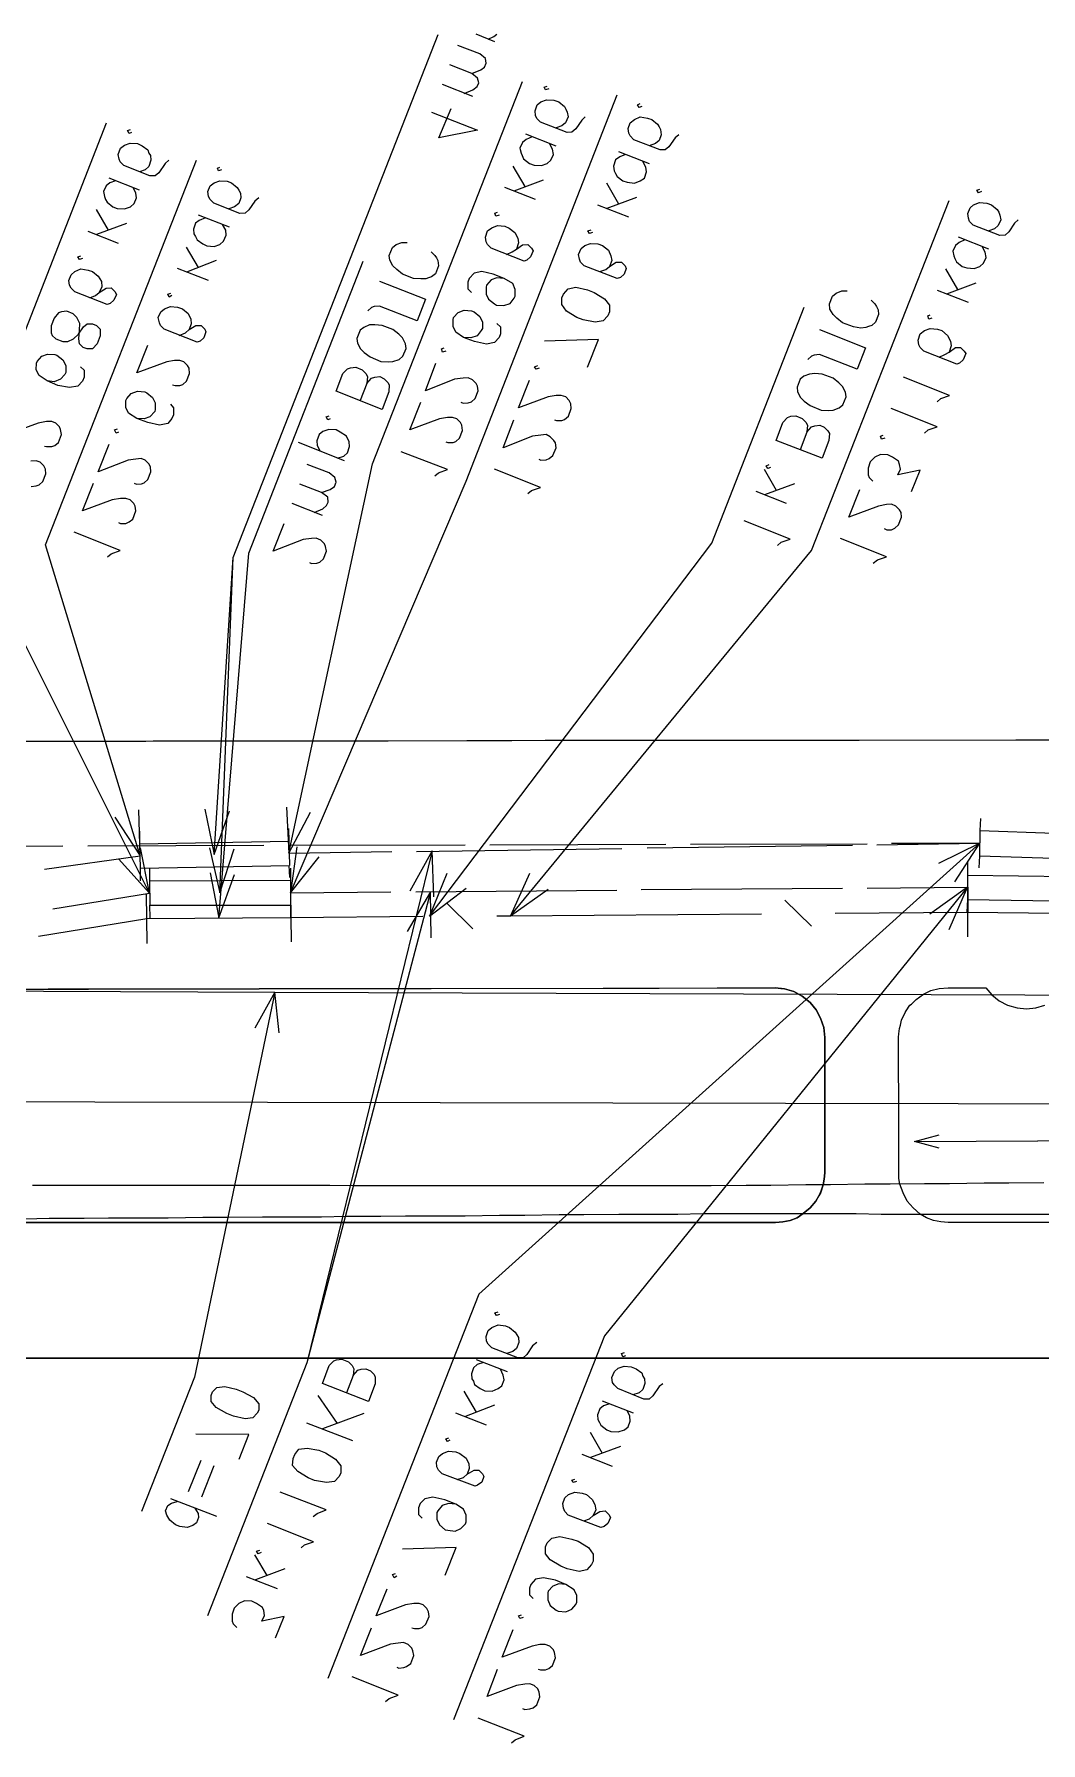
# Model space of a CAD drawing. Header units: metres. Extents: x 131 to 658, y 22 to 173.
# Drawn here: x 258.3 to 279.68, y 115.05 to 151.34 of the extents above; entities that cross this region are included whole.
import ezdxf

# ---------------------------------------------------------------- set-up
doc = ezdxf.new("R2010")
doc.units = ezdxf.units.M
for name, color, linetype in [('BOUNDARY', 7, 'Continuous'), ('CURB', 7, 'Continuous'), ('ELECTR_CABLE', 7, 'Continuous'), ('ELECTR_CABLE_COMM', 7, 'Continuous'), ('GRASS', 7, 'Continuous'), ('OVERHEAD_POWER_LINE', 7, 'Continuous'), ('ROAD', 7, 'Continuous'), ('SIDEWALK_PATH', 7, 'Continuous'), ('WATER_PIPELINE', 7, 'Continuous')]:
    doc.layers.add(name, color=color, linetype=linetype)

msp = doc.modelspace()

# ---------------------------------------------------------------- linework, layer by layer
at = {"layer": 'BOUNDARY'}
msp.add_lwpolyline([(255.825, 136.32), (259.165, 136.32), (260.829, 136.331), (264.158, 136.331), (265.823, 136.331), (269.152, 136.342), (270.816, 136.342), (271.738, 136.342), (271.738, 136.342), (274.157, 136.342), (275.821, 136.342), (279.15, 136.353), (280.815, 136.353), (284.144, 136.353), (285.808, 136.353), (289.148, 136.364), (290.813, 136.364), (294.142, 136.364), (295.806, 136.364), (299.135, 136.364), (300.8, 136.364), (304.14, 136.376)], dxfattribs=at)
at = {"layer": 'CURB'}
for points in [[(279.738, 126.943), (278.995, 126.932), (278.473, 126.932), (277.741, 126.921), (277.208, 126.921), (276.476, 126.91), (275.943, 126.91), (275.211, 126.899), (274.689, 126.899), (273.946, 126.888), (273.424, 126.888), (272.681, 126.877), (272.159, 126.877), (271.416, 126.877), (270.894, 126.877), (270.162, 126.877), (269.629, 126.877), (268.897, 126.877), (268.364, 126.877), (267.632, 126.877), (267.11, 126.877), (266.367, 126.877), (265.845, 126.877), (265.102, 126.877), (264.58, 126.888), (263.837, 126.888), (263.315, 126.888), (262.572, 126.888), (262.05, 126.888), (261.318, 126.888), (260.785, 126.888), (260.053, 126.888), (259.531, 126.888), (258.788, 126.888), (258.266, 126.888)], [(258.1, 126.178), (258.621, 126.189), (259.365, 126.189), (259.886, 126.2), (260.619, 126.2), (261.151, 126.2), (261.884, 126.211), (262.405, 126.211), (263.149, 126.222), (263.67, 126.222), (264.403, 126.222), (264.935, 126.233), (265.668, 126.233), (266.189, 126.244), (266.933, 126.244), (267.454, 126.244), (268.187, 126.255), (268.719, 126.255), (269.452, 126.266), (269.973, 126.266), (270.717, 126.277), (271.238, 126.277), (271.971, 126.277), (272.503, 126.289), (273.236, 126.289), (273.757, 126.289), (274.501, 126.289), (275.022, 126.289), (275.755, 126.289), (276.287, 126.277), (277.02, 126.277), (277.541, 126.277), (278.285, 126.277), (278.806, 126.277), (279.539, 126.277), (280.071, 126.277)]]:
    msp.add_lwpolyline(points, dxfattribs=at)
at = {"layer": 'ELECTR_CABLE'}
for points in [[(268.087, 151.179), (267.687, 151.337)], [(267.942, 151.234), (268.064, 151.29), (268.13, 151.339)], [(261.928, 134.877), (262.128, 133.912), (262.527, 140.226), (266.884, 151.335)], [(262.028, 134.056), (262.25, 133.102), (262.527, 140.226), (266.884, 151.335)], [(267.598, 150.502), (267.787, 150.579), (267.787, 150.579), (267.865, 150.635), (267.865, 150.635), (267.898, 150.724), (267.898, 150.724), (267.887, 150.824), (267.887, 150.824), (267.765, 150.923), (267.765, 150.923), (267.299, 151.101)], [(267.432, 150.08), (267.621, 150.158), (267.621, 150.158), (267.709, 150.224), (267.709, 150.224), (267.743, 150.302), (267.743, 150.302), (267.72, 150.402), (267.72, 150.402), (267.598, 150.502), (267.598, 150.502), (267.132, 150.69)], [(263.659, 134.922), (263.715, 133.945), (263.715, 133.945), (265.49, 142.212), (265.49, 142.212), (268.675, 150.335)], [(267.621, 150.013), (266.977, 150.269)], [(263.881, 134.078), (263.748, 133.102), (263.748, 133.102), (267.476, 141.846), (267.476, 141.846), (270.683, 150.047)], [(270.006, 149.581), (269.929, 149.514), (269.929, 149.514), (269.807, 149.325), (269.807, 149.325), (269.718, 149.259), (269.718, 149.259), (269.618, 149.248), (269.618, 149.248), (269.052, 149.47), (269.052, 149.47), (268.974, 149.547), (268.974, 149.547), (268.952, 149.614), (268.952, 149.614), (268.941, 149.714), (268.941, 149.714), (268.986, 149.836), (268.986, 149.836), (269.063, 149.902), (269.063, 149.902), (269.185, 149.947), (269.185, 149.947), (269.341, 149.936), (269.341, 149.936), (269.441, 149.902), (269.441, 149.902), (269.563, 149.803), (269.563, 149.803), (269.596, 149.747), (269.596, 149.747), (269.618, 149.681), (269.618, 149.681), (269.64, 149.581), (269.64, 149.581), (269.585, 149.459), (269.585, 149.459), (269.507, 149.392), (269.507, 149.392), (269.385, 149.348)], [(269.23, 150.18), (269.163, 150.158), (269.163, 150.158), (269.13, 150.213), (269.13, 150.213), (269.196, 150.235)], [(266.744, 149.681), (267.72, 149.303), (267.72, 149.303), (266.899, 149.137), (266.899, 149.137), (267.155, 149.758)], [(271.993, 149.203), (271.915, 149.137), (271.915, 149.137), (271.782, 148.948), (271.782, 148.948), (271.704, 148.882), (271.704, 148.882), (271.593, 148.882), (271.593, 148.882), (271.038, 149.092), (271.038, 149.092), (270.961, 149.181), (270.961, 149.181), (270.927, 149.237), (270.927, 149.237), (270.916, 149.337), (270.916, 149.337), (270.961, 149.459), (270.961, 149.459), (271.05, 149.525), (271.05, 149.525), (271.172, 149.581), (271.172, 149.581), (271.327, 149.558), (271.327, 149.558), (271.416, 149.525), (271.416, 149.525), (271.538, 149.425), (271.538, 149.425), (271.571, 149.37), (271.571, 149.37), (271.604, 149.314), (271.604, 149.314), (271.615, 149.203), (271.615, 149.203), (271.571, 149.081), (271.571, 149.081), (271.493, 149.015), (271.493, 149.015), (271.36, 148.97)], [(271.205, 149.803), (271.149, 149.78), (271.149, 149.78), (271.116, 149.836), (271.116, 149.836), (271.172, 149.869)], [(260.097, 133.823), (260.752, 133.091), (260.752, 133.091), (256.646, 141.291), (256.646, 141.291), (259.842, 149.459)], [(260.374, 149.248), (260.319, 149.226), (260.319, 149.226), (260.286, 149.292), (260.286, 149.292), (260.352, 149.314)], [(268.875, 149.159), (268.753, 149.104), (268.753, 149.104), (268.675, 149.037), (268.675, 149.037), (268.619, 148.915), (268.619, 148.915), (268.642, 148.815), (268.642, 148.815), (268.664, 148.76), (268.664, 148.76), (268.697, 148.693), (268.697, 148.693), (268.819, 148.593), (268.819, 148.593), (268.919, 148.56), (268.919, 148.56), (269.074, 148.549), (269.074, 148.549), (269.196, 148.593), (269.196, 148.593), (269.274, 148.66), (269.274, 148.66), (269.33, 148.782), (269.33, 148.782), (269.307, 148.893), (269.307, 148.893), (269.252, 149.004)], [(269.385, 148.959), (268.741, 149.214)], [(261.162, 148.66), (261.085, 148.593), (261.085, 148.593), (260.951, 148.393), (260.951, 148.393), (260.874, 148.327), (260.874, 148.327), (260.763, 148.327), (260.763, 148.327), (260.208, 148.549), (260.208, 148.549), (260.13, 148.626), (260.13, 148.626), (260.108, 148.682), (260.108, 148.682), (260.086, 148.782), (260.086, 148.782), (260.141, 148.915), (260.141, 148.915), (260.219, 148.981), (260.219, 148.981), (260.341, 149.026), (260.341, 149.026), (260.497, 149.015), (260.497, 149.015), (260.596, 148.97), (260.596, 148.97), (260.718, 148.882), (260.718, 148.882), (260.741, 148.815), (260.741, 148.815), (260.774, 148.76), (260.774, 148.76), (260.785, 148.66), (260.785, 148.66), (260.741, 148.526), (260.741, 148.526), (260.663, 148.46), (260.663, 148.46), (260.541, 148.416)], [(271.371, 148.582), (270.717, 148.837)], [(260.019, 134.711), (260.552, 133.89), (260.552, 133.89), (258.543, 140.492), (258.543, 140.492), (261.75, 148.66)], [(262.283, 148.46), (262.217, 148.438), (262.217, 148.438), (262.194, 148.493), (262.194, 148.493), (262.25, 148.515)], [(268.73, 148.105), (268.475, 148.538)], [(270.861, 148.782), (270.739, 148.737), (270.739, 148.737), (270.65, 148.671), (270.65, 148.671), (270.606, 148.538), (270.606, 148.538), (270.617, 148.438), (270.617, 148.438), (270.65, 148.382), (270.65, 148.382), (270.683, 148.316), (270.683, 148.316), (270.805, 148.227), (270.805, 148.227), (270.894, 148.194), (270.894, 148.194), (271.05, 148.171), (271.05, 148.171), (271.172, 148.227), (271.172, 148.227), (271.26, 148.282), (271.26, 148.282), (271.305, 148.416), (271.305, 148.416), (271.294, 148.515), (271.294, 148.515), (271.227, 148.637)], [(260.03, 148.227), (259.908, 148.182), (259.908, 148.182), (259.831, 148.116), (259.831, 148.116), (259.775, 147.994), (259.775, 147.994), (259.797, 147.894), (259.797, 147.894), (259.82, 147.827), (259.82, 147.827), (259.853, 147.772), (259.853, 147.772), (259.975, 147.672), (259.975, 147.672), (260.064, 147.639), (260.064, 147.639), (260.219, 147.628), (260.219, 147.628), (260.352, 147.672), (260.352, 147.672), (260.43, 147.739), (260.43, 147.739), (260.474, 147.861), (260.474, 147.861), (260.463, 147.961), (260.463, 147.961), (260.408, 148.083)], [(260.541, 148.027), (259.897, 148.282)], [(263.071, 147.861), (262.993, 147.794), (262.993, 147.794), (262.86, 147.605), (262.86, 147.605), (262.782, 147.539), (262.782, 147.539), (262.671, 147.528), (262.671, 147.528), (262.117, 147.75), (262.117, 147.75), (262.039, 147.827), (262.039, 147.827), (262.006, 147.894), (262.006, 147.894), (261.995, 147.994), (261.995, 147.994), (262.039, 148.116), (262.039, 148.116), (262.128, 148.182), (262.128, 148.182), (262.25, 148.227), (262.25, 148.227), (262.405, 148.216), (262.405, 148.216), (262.494, 148.182), (262.494, 148.182), (262.616, 148.083), (262.616, 148.083), (262.649, 148.027), (262.649, 148.027), (262.683, 147.961), (262.683, 147.961), (262.694, 147.861), (262.694, 147.861), (262.649, 147.739), (262.649, 147.739), (262.56, 147.672), (262.56, 147.672), (262.438, 147.628)], [(268.952, 147.827), (268.298, 148.083)], [(269.108, 148.238), (268.486, 148.005)], [(270.717, 147.728), (270.461, 148.171)], [(271.094, 147.872), (270.461, 147.639)], [(259.886, 147.173), (259.631, 147.617)], [(261.939, 147.439), (261.806, 147.384), (261.806, 147.384), (261.728, 147.328), (261.728, 147.328), (261.684, 147.195), (261.684, 147.195), (261.695, 147.095), (261.695, 147.095), (261.728, 147.04), (261.728, 147.04), (261.762, 146.973), (261.762, 146.973), (261.884, 146.884), (261.884, 146.884), (261.972, 146.84), (261.972, 146.84), (262.128, 146.829), (262.128, 146.829), (262.25, 146.873), (262.25, 146.873), (262.327, 146.94), (262.327, 146.94), (262.383, 147.073), (262.383, 147.073), (262.372, 147.173), (262.372, 147.173), (262.305, 147.295)], [(262.45, 147.239), (261.795, 147.494)], [(268.175, 147.494), (268.109, 147.472), (268.109, 147.472), (268.087, 147.539), (268.087, 147.539), (268.142, 147.561)], [(270.927, 147.45), (270.273, 147.705)], [(260.097, 146.895), (259.453, 147.15)], [(260.263, 147.317), (259.631, 147.084)], [(268.331, 146.662), (268.453, 146.718), (268.453, 146.718), (268.542, 146.773), (268.542, 146.773), (268.675, 146.862), (268.675, 146.862), (268.786, 146.873), (268.786, 146.873), (268.863, 146.795), (268.863, 146.795), (268.897, 146.74), (268.897, 146.74), (268.841, 146.607), (268.841, 146.607), (268.764, 146.54), (268.764, 146.54), (268.708, 146.518), (268.708, 146.518), (268.009, 146.795), (268.009, 146.795), (267.931, 146.873), (267.931, 146.873), (267.898, 146.929), (267.898, 146.929), (267.887, 147.028), (267.887, 147.028), (267.931, 147.162), (267.931, 147.162), (268.02, 147.228), (268.02, 147.228), (268.142, 147.273), (268.142, 147.273), (268.298, 147.261), (268.298, 147.261), (268.386, 147.217), (268.386, 147.217), (268.508, 147.128), (268.508, 147.128), (268.575, 147.006), (268.575, 147.006), (268.586, 146.906), (268.586, 146.906), (268.542, 146.773)], [(270.162, 147.128), (270.095, 147.106), (270.095, 147.106), (270.062, 147.162), (270.062, 147.162), (270.128, 147.184)], [(259.331, 146.573), (259.265, 146.551), (259.265, 146.551), (259.231, 146.607), (259.231, 146.607), (259.298, 146.629)], [(261.795, 146.385), (261.54, 146.818)], [(270.317, 146.296), (270.439, 146.34), (270.439, 146.34), (270.517, 146.407), (270.517, 146.407), (270.661, 146.496), (270.661, 146.496), (270.772, 146.496), (270.772, 146.496), (270.85, 146.418), (270.85, 146.418), (270.872, 146.363), (270.872, 146.363), (270.828, 146.241), (270.828, 146.241), (270.75, 146.174), (270.75, 146.174), (270.683, 146.152), (270.683, 146.152), (269.984, 146.418), (269.984, 146.418), (269.907, 146.496), (269.907, 146.496), (269.884, 146.562), (269.884, 146.562), (269.862, 146.662), (269.862, 146.662), (269.918, 146.784), (269.918, 146.784), (269.995, 146.851), (269.995, 146.851), (270.117, 146.895), (270.117, 146.895), (270.273, 146.884), (270.273, 146.884), (270.373, 146.851), (270.373, 146.851), (270.495, 146.751), (270.495, 146.751), (270.55, 146.629), (270.55, 146.629), (270.572, 146.529), (270.572, 146.529), (270.517, 146.407)], [(259.487, 145.741), (259.609, 145.786), (259.609, 145.786), (259.686, 145.852), (259.686, 145.852), (259.831, 145.941), (259.831, 145.941), (259.942, 145.952), (259.942, 145.952), (260.019, 145.874), (260.019, 145.874), (260.053, 145.808), (260.053, 145.808), (259.997, 145.686), (259.997, 145.686), (259.919, 145.619), (259.919, 145.619), (259.853, 145.597), (259.853, 145.597), (259.165, 145.863), (259.165, 145.863), (259.087, 145.941), (259.087, 145.941), (259.054, 146.008), (259.054, 146.008), (259.043, 146.107), (259.043, 146.107), (259.087, 146.229), (259.087, 146.229), (259.165, 146.296), (259.165, 146.296), (259.298, 146.352), (259.298, 146.352), (259.453, 146.329), (259.453, 146.329), (259.542, 146.296), (259.542, 146.296), (259.664, 146.196), (259.664, 146.196), (259.731, 146.085), (259.731, 146.085), (259.742, 145.974), (259.742, 145.974), (259.686, 145.852)], [(262.006, 146.107), (261.351, 146.363)], [(262.172, 146.529), (261.54, 146.285)], [(268.286, 146.152), (268.131, 146.163), (268.131, 146.163), (268.009, 146.118), (268.009, 146.118), (267.909, 146.008), (267.909, 146.008), (267.898, 145.963), (267.898, 145.963), (267.898, 145.819), (267.898, 145.819), (267.954, 145.708), (267.954, 145.708), (268.076, 145.608), (268.076, 145.608), (268.12, 145.586), (268.12, 145.586), (268.275, 145.575), (268.275, 145.575), (268.408, 145.619), (268.408, 145.619), (268.497, 145.73), (268.497, 145.73), (268.519, 145.774), (268.519, 145.774), (268.519, 145.919), (268.519, 145.919), (268.464, 146.041), (268.464, 146.041), (268.286, 146.152), (268.286, 146.152), (268.053, 146.241), (268.053, 146.241), (267.809, 146.296), (267.809, 146.296), (267.643, 146.263), (267.643, 146.263), (267.543, 146.152), (267.543, 146.152), (267.51, 146.074), (267.51, 146.074), (267.51, 145.93), (267.51, 145.93), (267.587, 145.852)], [(270.484, 145.353), (270.384, 145.253), (270.384, 145.253), (270.217, 145.22), (270.217, 145.22), (269.962, 145.275), (269.962, 145.275), (269.829, 145.32), (269.829, 145.32), (269.607, 145.453), (269.607, 145.453), (269.507, 145.597), (269.507, 145.597), (269.507, 145.741), (269.507, 145.741), (269.54, 145.819), (269.54, 145.819), (269.64, 145.93), (269.64, 145.93), (269.807, 145.963), (269.807, 145.963), (270.051, 145.908), (270.051, 145.908), (270.195, 145.852), (270.195, 145.852), (270.417, 145.719), (270.417, 145.719), (270.517, 145.586), (270.517, 145.586), (270.517, 145.442), (270.517, 145.442), (270.484, 145.353)], [(261.384, 144.942), (261.517, 144.998), (261.517, 144.998), (261.595, 145.064), (261.595, 145.064), (261.739, 145.153), (261.739, 145.153), (261.85, 145.153), (261.85, 145.153), (261.928, 145.075), (261.928, 145.075), (261.95, 145.02), (261.95, 145.02), (261.906, 144.887), (261.906, 144.887), (261.828, 144.82), (261.828, 144.82), (261.762, 144.798), (261.762, 144.798), (261.062, 145.075), (261.062, 145.075), (260.985, 145.153), (260.985, 145.153), (260.963, 145.209), (260.963, 145.209), (260.94, 145.32), (260.94, 145.32), (260.996, 145.442), (260.996, 145.442), (261.074, 145.508), (261.074, 145.508), (261.196, 145.553), (261.196, 145.553), (261.351, 145.541), (261.351, 145.541), (261.451, 145.508), (261.451, 145.508), (261.573, 145.408), (261.573, 145.408), (261.628, 145.286), (261.628, 145.286), (261.639, 145.186), (261.639, 145.186), (261.595, 145.064)], [(261.229, 145.786), (261.173, 145.752), (261.173, 145.752), (261.14, 145.819), (261.14, 145.819), (261.207, 145.841)], [(259.642, 144.765), (259.542, 144.654), (259.542, 144.654), (259.431, 144.654), (259.431, 144.654), (259.342, 144.687), (259.342, 144.687), (259.265, 144.765), (259.265, 144.765), (259.254, 144.865), (259.254, 144.865), (259.265, 145.053), (259.265, 145.053), (259.276, 145.197), (259.276, 145.197), (259.209, 145.32), (259.209, 145.32), (259.132, 145.397), (259.132, 145.397), (258.998, 145.453), (258.998, 145.453), (258.887, 145.442), (258.887, 145.442), (258.821, 145.419), (258.821, 145.419), (258.732, 145.308), (258.732, 145.308), (258.666, 145.142), (258.666, 145.142), (258.666, 144.998), (258.666, 144.998), (258.688, 144.942), (258.688, 144.942), (258.765, 144.865), (258.765, 144.865), (258.91, 144.809), (258.91, 144.809), (259.021, 144.809), (259.021, 144.809), (259.143, 144.865), (259.143, 144.865), (259.243, 144.964), (259.243, 144.964), (259.354, 145.12), (259.354, 145.12), (259.431, 145.186), (259.431, 145.186), (259.542, 145.186), (259.542, 145.186), (259.631, 145.153), (259.631, 145.153), (259.709, 145.075), (259.709, 145.075), (259.709, 144.931), (259.709, 144.931), (259.642, 144.765)], [(268.131, 145.197), (268.209, 145.12), (268.209, 145.12), (268.209, 144.976), (268.209, 144.976), (268.175, 144.898), (268.175, 144.898), (268.076, 144.787), (268.076, 144.787), (267.909, 144.754), (267.909, 144.754), (267.654, 144.809), (267.654, 144.809), (267.421, 144.898), (267.421, 144.898), (267.254, 145.009), (267.254, 145.009), (267.199, 145.131), (267.199, 145.131), (267.199, 145.275), (267.199, 145.275), (267.21, 145.32), (267.21, 145.32), (267.31, 145.43), (267.31, 145.43), (267.432, 145.475), (267.432, 145.475), (267.587, 145.464), (267.587, 145.464), (267.643, 145.442), (267.643, 145.442), (267.765, 145.342), (267.765, 145.342), (267.82, 145.22), (267.82, 145.22), (267.82, 145.086), (267.82, 145.086), (267.798, 145.042), (267.798, 145.042), (267.709, 144.931), (267.709, 144.931), (267.576, 144.887), (267.576, 144.887), (267.421, 144.898)], [(270.051, 144.265), (270.284, 144.853), (270.284, 144.853), (269.141, 144.82)], [(259.287, 144.276), (259.365, 144.199), (259.365, 144.199), (259.365, 144.054), (259.365, 144.054), (259.331, 143.966), (259.331, 143.966), (259.231, 143.866), (259.231, 143.866), (259.054, 143.833), (259.054, 143.833), (258.81, 143.877), (258.81, 143.877), (258.577, 143.977), (258.577, 143.977), (258.41, 144.088), (258.41, 144.088), (258.344, 144.21), (258.344, 144.21), (258.355, 144.354), (258.355, 144.354), (258.366, 144.387), (258.366, 144.387), (258.466, 144.498), (258.466, 144.498), (258.588, 144.543), (258.588, 144.543), (258.743, 144.532), (258.743, 144.532), (258.788, 144.521), (258.788, 144.521), (258.91, 144.421), (258.91, 144.421), (258.976, 144.299), (258.976, 144.299), (258.976, 144.154), (258.976, 144.154), (258.954, 144.11), (258.954, 144.11), (258.865, 144.01), (258.865, 144.01), (258.732, 143.955), (258.732, 143.955), (258.577, 143.977)], [(261.24, 143.888), (261.295, 143.877), (261.295, 143.877), (261.395, 143.877), (261.395, 143.877), (261.462, 143.899), (261.462, 143.899), (261.54, 143.966), (261.54, 143.966), (261.606, 144.132), (261.606, 144.132), (261.595, 144.243), (261.595, 144.243), (261.562, 144.299), (261.562, 144.299), (261.484, 144.376), (261.484, 144.376), (261.395, 144.41), (261.395, 144.41), (261.284, 144.41), (261.284, 144.41), (261.118, 144.376), (261.118, 144.376), (260.485, 144.143), (260.485, 144.143), (260.718, 144.731)], [(267.044, 144.609), (266.977, 144.587), (266.977, 144.587), (266.955, 144.654), (266.955, 144.654), (267.01, 144.676)], [(267.365, 143.522), (267.41, 143.5), (267.41, 143.5), (267.521, 143.511), (267.521, 143.511), (267.587, 143.533), (267.587, 143.533), (267.665, 143.6), (267.665, 143.6), (267.732, 143.766), (267.732, 143.766), (267.72, 143.866), (267.72, 143.866), (267.687, 143.921), (267.687, 143.921), (267.61, 143.999), (267.61, 143.999), (267.521, 144.043), (267.521, 144.043), (267.41, 144.032), (267.41, 144.032), (267.232, 144.01), (267.232, 144.01), (266.611, 143.766), (266.611, 143.766), (266.833, 144.354)], [(269.03, 144.243), (268.963, 144.221), (268.963, 144.221), (268.93, 144.276), (268.93, 144.276), (268.997, 144.299)], [(261.196, 143.477), (261.262, 143.4), (261.262, 143.4), (261.262, 143.256), (261.262, 143.256), (261.229, 143.178), (261.229, 143.178), (261.14, 143.067), (261.14, 143.067), (260.963, 143.034), (260.963, 143.034), (260.718, 143.089), (260.718, 143.089), (260.485, 143.178), (260.485, 143.178), (260.308, 143.289), (260.308, 143.289), (260.252, 143.411), (260.252, 143.411), (260.252, 143.555), (260.252, 143.555), (260.275, 143.6), (260.275, 143.6), (260.363, 143.71), (260.363, 143.71), (260.497, 143.755), (260.497, 143.755), (260.652, 143.744), (260.652, 143.744), (260.696, 143.722), (260.696, 143.722), (260.818, 143.622), (260.818, 143.622), (260.874, 143.511), (260.874, 143.511), (260.874, 143.366), (260.874, 143.366), (260.863, 143.322), (260.863, 143.322), (260.763, 143.211), (260.763, 143.211), (260.641, 143.167), (260.641, 143.167), (260.485, 143.178)], [(269.352, 143.145), (269.396, 143.133), (269.396, 143.133), (269.507, 143.133), (269.507, 143.133), (269.563, 143.156), (269.563, 143.156), (269.651, 143.222), (269.651, 143.222), (269.707, 143.389), (269.707, 143.389), (269.696, 143.489), (269.696, 143.489), (269.662, 143.555), (269.662, 143.555), (269.596, 143.633), (269.596, 143.633), (269.496, 143.666), (269.496, 143.666), (269.385, 143.666), (269.385, 143.666), (269.219, 143.633), (269.219, 143.633), (268.586, 143.4), (268.586, 143.4), (268.819, 143.988)], [(267.044, 142.678), (267.088, 142.667), (267.088, 142.667), (267.199, 142.667), (267.199, 142.667), (267.254, 142.69), (267.254, 142.69), (267.332, 142.756), (267.332, 142.756), (267.399, 142.923), (267.399, 142.923), (267.388, 143.034), (267.388, 143.034), (267.354, 143.089), (267.354, 143.089), (267.277, 143.167), (267.277, 143.167), (267.188, 143.2), (267.188, 143.2), (267.077, 143.2), (267.077, 143.2), (266.91, 143.167), (266.91, 143.167), (266.278, 142.934), (266.278, 142.934), (266.511, 143.522)], [(258.521, 142.59), (258.566, 142.579), (258.566, 142.579), (258.677, 142.579), (258.677, 142.579), (258.743, 142.601), (258.743, 142.601), (258.821, 142.667), (258.821, 142.667), (258.887, 142.834), (258.887, 142.834), (258.865, 142.945), (258.865, 142.945), (258.843, 143), (258.843, 143), (258.765, 143.078), (258.765, 143.078), (258.677, 143.111), (258.677, 143.111), (258.566, 143.111), (258.566, 143.111), (258.388, 143.078), (258.388, 143.078), (257.756, 142.845)], [(269.019, 142.312), (269.063, 142.29), (269.063, 142.29), (269.174, 142.301), (269.174, 142.301), (269.241, 142.323), (269.241, 142.323), (269.318, 142.39), (269.318, 142.39), (269.385, 142.556), (269.385, 142.556), (269.374, 142.656), (269.374, 142.656), (269.341, 142.712), (269.341, 142.712), (269.263, 142.789), (269.263, 142.789), (269.174, 142.834), (269.174, 142.834), (269.063, 142.823), (269.063, 142.823), (268.886, 142.801), (268.886, 142.801), (268.264, 142.556), (268.264, 142.556), (268.486, 143.145)], [(260.43, 141.802), (260.474, 141.78), (260.474, 141.78), (260.585, 141.791), (260.585, 141.791), (260.641, 141.813), (260.641, 141.813), (260.718, 141.88), (260.718, 141.88), (260.785, 142.046), (260.785, 142.046), (260.774, 142.146), (260.774, 142.146), (260.741, 142.212), (260.741, 142.212), (260.663, 142.29), (260.663, 142.29), (260.574, 142.323), (260.574, 142.323), (260.463, 142.312), (260.463, 142.312), (260.297, 142.29), (260.297, 142.29), (259.664, 142.046), (259.664, 142.046), (259.897, 142.634)], [(260.097, 142.889), (260.042, 142.867), (260.042, 142.867), (260.008, 142.934), (260.008, 142.934), (260.075, 142.956)], [(258.244, 141.735), (258.344, 141.746), (258.344, 141.746), (258.41, 141.769), (258.41, 141.769), (258.488, 141.835), (258.488, 141.835), (258.555, 142.002), (258.555, 142.002), (258.543, 142.101), (258.543, 142.101), (258.51, 142.168), (258.51, 142.168), (258.433, 142.246), (258.433, 142.246), (258.344, 142.279), (258.344, 142.279), (258.233, 142.268)], [(266.811, 141.957), (266.888, 142.024), (266.888, 142.024), (267.077, 142.09), (267.077, 142.09), (266.1, 142.468)], [(268.786, 141.58), (268.863, 141.646), (268.863, 141.646), (269.052, 141.713), (269.052, 141.713), (268.076, 142.101)], [(260.097, 140.97), (260.141, 140.947), (260.141, 140.947), (260.252, 140.947), (260.252, 140.947), (260.319, 140.981), (260.319, 140.981), (260.397, 141.036), (260.397, 141.036), (260.463, 141.214), (260.463, 141.214), (260.452, 141.314), (260.452, 141.314), (260.419, 141.369), (260.419, 141.369), (260.341, 141.447), (260.341, 141.447), (260.252, 141.48), (260.252, 141.48), (260.141, 141.48), (260.141, 141.48), (259.964, 141.447), (259.964, 141.447), (259.331, 141.214), (259.331, 141.214), (259.564, 141.802)], [(259.864, 140.237), (259.942, 140.304), (259.942, 140.304), (260.13, 140.37), (260.13, 140.37), (259.154, 140.759)], [(260.552, 133.89), (260.53, 134.866)], [(262.128, 133.912), (262.45, 134.844)], [(263.715, 133.945), (264.17, 134.811)], [(278.396, 134.678), (278.384, 134.422), (278.384, 134.422), (278.373, 133.89), (278.373, 133.89), (278.362, 133.635)], [(260.541, 134.411), (260.541, 134.145), (260.541, 134.145), (260.552, 133.624), (260.552, 133.624), (260.552, 133.357)], [(263.703, 134.467), (263.715, 134.201), (263.715, 134.201), (263.726, 133.679)], [(278.384, 134.422), (281.536, 134.312)], [(255.17, 134.09), (258.91, 134.101)], [(259.442, 134.101), (263.182, 134.112)], [(260.541, 134.145), (263.715, 134.201)], [(260.752, 133.091), (260.563, 134.056)], [(266.788, 133.013), (266.755, 133.99), (266.755, 133.99), (264.092, 123.115), (264.092, 123.115), (261.983, 117.744)], [(262.25, 133.102), (262.549, 134.034)], [(263.703, 134.112), (267.454, 134.123)], [(263.715, 133.945), (265.901, 133.979)], [(277.852, 133.335), (278.384, 134.156), (278.384, 134.156), (267.743, 124.58), (267.743, 124.58), (264.536, 116.412)], [(266.755, 133.99), (266.278, 133.135)], [(266.422, 133.979), (270.783, 134.045)], [(267.976, 134.123), (271.715, 134.134)], [(271.316, 134.056), (275.677, 134.112)], [(272.237, 134.134), (275.988, 134.145)], [(276.198, 134.123), (278.384, 134.156)], [(276.509, 134.156), (278.384, 134.156)], [(278.384, 134.156), (277.508, 133.723)], [(258.521, 133.601), (260.552, 133.89)], [(260.552, 133.624), (263.726, 133.679)], [(260.752, 133.624), (260.752, 133.357), (260.752, 133.357), (260.763, 132.836)], [(263.715, 133.679), (263.726, 133.424)], [(263.748, 133.102), (264.358, 133.868)], [(263.748, 133.624), (263.748, 133.368), (263.748, 133.368), (263.748, 132.836), (263.748, 132.836), (263.748, 132.58)], [(278.118, 133.746), (278.118, 133.479), (278.118, 133.479), (278.118, 132.958), (278.118, 132.958), (278.107, 132.691)], [(278.373, 133.89), (281.514, 133.79)], [(260.752, 133.357), (263.748, 133.368)], [(277.73, 132.325), (278.118, 133.224), (278.118, 133.224), (270.417, 123.692), (270.417, 123.692), (267.21, 115.536)], [(271.194, 133.169), (275.466, 133.202)], [(275.988, 133.202), (278.118, 133.224)], [(278.118, 133.224), (277.319, 132.647)], [(278.118, 133.479), (281.37, 133.435)], [(258.699, 132.758), (260.752, 133.091)], [(260.752, 132.836), (260.763, 132.569)], [(260.763, 132.836), (263.748, 132.836)], [(266.733, 132.148), (266.722, 133.124), (266.722, 133.124), (264.092, 123.115), (264.092, 123.115), (261.983, 117.744)], [(263.748, 133.102), (265.878, 133.124)], [(266.722, 133.124), (266.222, 132.281)], [(266.411, 133.124), (270.672, 133.157)], [(278.118, 132.958), (281.358, 132.913)], [(299.923, 128.574), (244.917, 128.685)], [(268.187, 124.147), (268.12, 124.125), (268.12, 124.125), (268.087, 124.18), (268.087, 124.18), (268.153, 124.202)], [(268.974, 123.548), (268.886, 123.481), (268.886, 123.481), (268.764, 123.292), (268.764, 123.292), (268.686, 123.226), (268.686, 123.226), (268.575, 123.226), (268.575, 123.226), (268.02, 123.437), (268.02, 123.437), (267.942, 123.514), (267.942, 123.514), (267.909, 123.581), (267.909, 123.581), (267.898, 123.681), (267.898, 123.681), (267.942, 123.803), (267.942, 123.803), (268.02, 123.869), (268.02, 123.869), (268.153, 123.925), (268.153, 123.925), (268.309, 123.903), (268.309, 123.903), (268.397, 123.869), (268.397, 123.869), (268.519, 123.77), (268.519, 123.77), (268.553, 123.714), (268.553, 123.714), (268.586, 123.659), (268.586, 123.659), (268.597, 123.548), (268.597, 123.548), (268.542, 123.426), (268.542, 123.426), (268.464, 123.359), (268.464, 123.359), (268.342, 123.315)], [(265.079, 122.849), (265.179, 122.96), (265.179, 122.96), (265.246, 122.982), (265.246, 122.982), (265.346, 122.993), (265.346, 122.993), (265.446, 122.948), (265.446, 122.948), (265.523, 122.871), (265.523, 122.871), (265.546, 122.815), (265.546, 122.815), (265.546, 122.671), (265.546, 122.671), (265.401, 122.294), (265.401, 122.294), (264.425, 122.682), (264.425, 122.682), (264.569, 123.059), (264.569, 123.059), (264.669, 123.159), (264.669, 123.159), (264.724, 123.181), (264.724, 123.181), (264.835, 123.193), (264.835, 123.193), (264.98, 123.137), (264.98, 123.137), (265.057, 123.059), (265.057, 123.059), (265.091, 122.993), (265.091, 122.993), (265.079, 122.849), (265.079, 122.849), (264.935, 122.482)], [(267.843, 123.126), (267.709, 123.082), (267.709, 123.082), (267.632, 123.015), (267.632, 123.015), (267.587, 122.882), (267.587, 122.882), (267.598, 122.782), (267.598, 122.782), (267.632, 122.727), (267.632, 122.727), (267.654, 122.66), (267.654, 122.66), (267.776, 122.571), (267.776, 122.571), (267.876, 122.527), (267.876, 122.527), (268.031, 122.516), (268.031, 122.516), (268.153, 122.571), (268.153, 122.571), (268.231, 122.627), (268.231, 122.627), (268.286, 122.76), (268.286, 122.76), (268.264, 122.86), (268.264, 122.86), (268.209, 122.982)], [(268.353, 122.926), (267.698, 123.181)], [(271.649, 122.671), (271.571, 122.616), (271.571, 122.616), (271.438, 122.416), (271.438, 122.416), (271.36, 122.349), (271.36, 122.349), (271.249, 122.349), (271.249, 122.349), (270.694, 122.571), (270.694, 122.571), (270.617, 122.649), (270.617, 122.649), (270.583, 122.704), (270.583, 122.704), (270.572, 122.804), (270.572, 122.804), (270.628, 122.937), (270.628, 122.937), (270.706, 123.004), (270.706, 123.004), (270.828, 123.048), (270.828, 123.048), (270.983, 123.037), (270.983, 123.037), (271.083, 122.993), (271.083, 122.993), (271.205, 122.904), (271.205, 122.904), (271.227, 122.837), (271.227, 122.837), (271.26, 122.782), (271.26, 122.782), (271.271, 122.682), (271.271, 122.682), (271.227, 122.549), (271.227, 122.549), (271.149, 122.482), (271.149, 122.482), (271.016, 122.438)], [(270.861, 123.27), (270.805, 123.248), (270.805, 123.248), (270.772, 123.315), (270.772, 123.315), (270.839, 123.337)], [(264.325, 122.427), (264.735, 121.828)], [(267.698, 122.072), (267.432, 122.516)], [(271.027, 122.05), (270.373, 122.305)], [(265.301, 122.039), (264.425, 121.717)], [(267.909, 121.794), (267.254, 122.05)], [(268.076, 122.216), (267.443, 121.972)], [(270.517, 122.249), (270.395, 122.205), (270.395, 122.205), (270.317, 122.138), (270.317, 122.138), (270.262, 122.016), (270.262, 122.016), (270.273, 121.916), (270.273, 121.916), (270.306, 121.85), (270.306, 121.85), (270.339, 121.794), (270.339, 121.794), (270.461, 121.695), (270.461, 121.695), (270.55, 121.661), (270.55, 121.661), (270.706, 121.65), (270.706, 121.65), (270.839, 121.695), (270.839, 121.695), (270.916, 121.761), (270.916, 121.761), (270.961, 121.883), (270.961, 121.883), (270.95, 121.983), (270.95, 121.983), (270.894, 122.105)], [(265.068, 121.461), (264.092, 121.839)], [(270.373, 121.195), (270.117, 121.639)], [(264.78, 120.707), (264.68, 120.596), (264.68, 120.596), (264.514, 120.574), (264.514, 120.574), (264.258, 120.618), (264.258, 120.618), (264.125, 120.674), (264.125, 120.674), (263.903, 120.807), (263.903, 120.807), (263.792, 120.94), (263.792, 120.94), (263.803, 121.084), (263.803, 121.084), (263.837, 121.173), (263.837, 121.173), (263.925, 121.284), (263.925, 121.284), (264.103, 121.306), (264.103, 121.306), (264.347, 121.262), (264.347, 121.262), (264.491, 121.206), (264.491, 121.206), (264.702, 121.073), (264.702, 121.073), (264.813, 120.929), (264.813, 120.929), (264.813, 120.785), (264.813, 120.785), (264.78, 120.707)], [(267.288, 120.64), (267.421, 120.685), (267.421, 120.685), (267.499, 120.751), (267.499, 120.751), (267.643, 120.84), (267.643, 120.84), (267.743, 120.84), (267.743, 120.84), (267.82, 120.762), (267.82, 120.762), (267.854, 120.707), (267.854, 120.707), (267.809, 120.585), (267.809, 120.585), (267.72, 120.518), (267.72, 120.518), (267.665, 120.496), (267.665, 120.496), (266.966, 120.762), (266.966, 120.762), (266.888, 120.84), (266.888, 120.84), (266.855, 120.907), (266.855, 120.907), (266.844, 121.007), (266.844, 121.007), (266.899, 121.129), (266.899, 121.129), (266.977, 121.195), (266.977, 121.195), (267.099, 121.24), (267.099, 121.24), (267.254, 121.228), (267.254, 121.228), (267.343, 121.195), (267.343, 121.195), (267.476, 121.095), (267.476, 121.095), (267.532, 120.973), (267.532, 120.973), (267.543, 120.873), (267.543, 120.873), (267.499, 120.751)], [(267.132, 121.473), (267.077, 121.45), (267.077, 121.45), (267.044, 121.506), (267.044, 121.506), (267.11, 121.528)], [(270.75, 121.339), (270.117, 121.106)], [(270.583, 120.918), (269.94, 121.173)], [(269.818, 120.596), (269.751, 120.574), (269.751, 120.574), (269.718, 120.629), (269.718, 120.629), (269.785, 120.651)], [(264.225, 119.852), (264.314, 119.919), (264.314, 119.919), (264.502, 119.997), (264.502, 119.997), (263.526, 120.374)], [(267.254, 120.119), (267.099, 120.13), (267.099, 120.13), (266.966, 120.085), (266.966, 120.085), (266.877, 119.975), (266.877, 119.975), (266.855, 119.941), (266.855, 119.941), (266.855, 119.797), (266.855, 119.797), (266.91, 119.675), (266.91, 119.675), (267.033, 119.575), (267.033, 119.575), (267.088, 119.564), (267.088, 119.564), (267.243, 119.542), (267.243, 119.542), (267.365, 119.597), (267.365, 119.597), (267.465, 119.697), (267.465, 119.697), (267.476, 119.741), (267.476, 119.741), (267.476, 119.886), (267.476, 119.886), (267.421, 120.008), (267.421, 120.008), (267.254, 120.119), (267.254, 120.119), (267.021, 120.208), (267.021, 120.208), (266.766, 120.263), (266.766, 120.263), (266.6, 120.23), (266.6, 120.23), (266.5, 120.13), (266.5, 120.13), (266.467, 120.041), (266.467, 120.041), (266.467, 119.897), (266.467, 119.897), (266.544, 119.819)], [(269.973, 119.764), (270.095, 119.808), (270.095, 119.808), (270.173, 119.875), (270.173, 119.875), (270.317, 119.963), (270.317, 119.963), (270.428, 119.975), (270.428, 119.975), (270.506, 119.897), (270.506, 119.897), (270.539, 119.83), (270.539, 119.83), (270.484, 119.708), (270.484, 119.708), (270.406, 119.642), (270.406, 119.642), (270.339, 119.619), (270.339, 119.619), (269.64, 119.886), (269.64, 119.886), (269.574, 119.963), (269.574, 119.963), (269.54, 120.03), (269.54, 120.03), (269.529, 120.13), (269.529, 120.13), (269.574, 120.252), (269.574, 120.252), (269.651, 120.319), (269.651, 120.319), (269.785, 120.374), (269.785, 120.374), (269.94, 120.352), (269.94, 120.352), (270.029, 120.319), (270.029, 120.319), (270.151, 120.219), (270.151, 120.219), (270.206, 120.108), (270.206, 120.108), (270.228, 119.997), (270.228, 119.997), (270.173, 119.875)], [(263.97, 119.187), (264.047, 119.253), (264.047, 119.253), (264.236, 119.32), (264.236, 119.32), (263.26, 119.708)], [(270.14, 118.832), (270.04, 118.721), (270.04, 118.721), (269.873, 118.687), (269.873, 118.687), (269.618, 118.743), (269.618, 118.743), (269.485, 118.798), (269.485, 118.798), (269.263, 118.931), (269.263, 118.931), (269.163, 119.065), (269.163, 119.065), (269.163, 119.209), (269.163, 119.209), (269.196, 119.298), (269.196, 119.298), (269.296, 119.397), (269.296, 119.397), (269.463, 119.431), (269.463, 119.431), (269.718, 119.375), (269.718, 119.375), (269.851, 119.331), (269.851, 119.331), (270.073, 119.198), (270.073, 119.198), (270.173, 119.053), (270.173, 119.053), (270.173, 118.909), (270.173, 118.909), (270.14, 118.832)], [(263.249, 118.599), (262.993, 119.042)], [(263.126, 119.087), (263.06, 119.065), (263.06, 119.065), (263.027, 119.12), (263.027, 119.12), (263.093, 119.142)], [(267.033, 118.61), (267.266, 119.198), (267.266, 119.198), (266.123, 119.164)], [(263.626, 118.743), (263.004, 118.51)], [(263.47, 118.321), (262.816, 118.576)], [(266.322, 117.489), (266.378, 117.478), (266.378, 117.478), (266.478, 117.478), (266.478, 117.478), (266.544, 117.5), (266.544, 117.5), (266.622, 117.567), (266.622, 117.567), (266.689, 117.733), (266.689, 117.733), (266.677, 117.833), (266.677, 117.833), (266.644, 117.899), (266.644, 117.899), (266.566, 117.977), (266.566, 117.977), (266.478, 118.01), (266.478, 118.01), (266.367, 118.01), (266.367, 118.01), (266.189, 117.977), (266.189, 117.977), (265.568, 117.744), (265.568, 117.744), (265.801, 118.321)], [(266.001, 118.587), (265.945, 118.554), (265.945, 118.554), (265.912, 118.621), (265.912, 118.621), (265.978, 118.643)], [(269.596, 118.41), (269.441, 118.421), (269.441, 118.421), (269.318, 118.377), (269.318, 118.377), (269.219, 118.266), (269.219, 118.266), (269.207, 118.232), (269.207, 118.232), (269.207, 118.088), (269.207, 118.088), (269.263, 117.966), (269.263, 117.966), (269.385, 117.866), (269.385, 117.866), (269.429, 117.844), (269.429, 117.844), (269.596, 117.833), (269.596, 117.833), (269.718, 117.888), (269.718, 117.888), (269.807, 117.988), (269.807, 117.988), (269.829, 118.033), (269.829, 118.033), (269.829, 118.177), (269.829, 118.177), (269.773, 118.299), (269.773, 118.299), (269.596, 118.41), (269.596, 118.41), (269.374, 118.499), (269.374, 118.499), (269.119, 118.554), (269.119, 118.554), (268.952, 118.521), (268.952, 118.521), (268.852, 118.41), (268.852, 118.41), (268.819, 118.332), (268.819, 118.332), (268.819, 118.188), (268.819, 118.188), (268.897, 118.11)], [(263.426, 117.278), (263.615, 117.733), (263.615, 117.733), (263.138, 117.633), (263.138, 117.633), (263.193, 117.755), (263.193, 117.755), (263.182, 117.855), (263.182, 117.855), (263.149, 117.922), (263.149, 117.922), (263.027, 118.01), (263.027, 118.01), (262.927, 118.055), (262.927, 118.055), (262.771, 118.066), (262.771, 118.066), (262.649, 118.01), (262.649, 118.01), (262.549, 117.911), (262.549, 117.911), (262.505, 117.777), (262.505, 117.777), (262.505, 117.633), (262.505, 117.633), (262.527, 117.578), (262.527, 117.578), (262.605, 117.5)], [(268.686, 117.711), (268.619, 117.689), (268.619, 117.689), (268.586, 117.744), (268.586, 117.744), (268.653, 117.766)], [(266.001, 116.657), (266.045, 116.634), (266.045, 116.634), (266.156, 116.645), (266.156, 116.645), (266.211, 116.668), (266.211, 116.668), (266.3, 116.734), (266.3, 116.734), (266.367, 116.901), (266.367, 116.901), (266.345, 117.001), (266.345, 117.001), (266.322, 117.056), (266.322, 117.056), (266.245, 117.134), (266.245, 117.134), (266.145, 117.178), (266.145, 117.178), (266.034, 117.167), (266.034, 117.167), (265.867, 117.145), (265.867, 117.145), (265.235, 116.901), (265.235, 116.901), (265.468, 117.489)], [(269.008, 116.612), (269.052, 116.601), (269.052, 116.601), (269.163, 116.601), (269.163, 116.601), (269.23, 116.623), (269.23, 116.623), (269.307, 116.69), (269.307, 116.69), (269.374, 116.856), (269.374, 116.856), (269.352, 116.967), (269.352, 116.967), (269.33, 117.023), (269.33, 117.023), (269.252, 117.1), (269.252, 117.1), (269.152, 117.134), (269.152, 117.134), (269.041, 117.134), (269.041, 117.134), (268.875, 117.1), (268.875, 117.1), (268.242, 116.867), (268.242, 116.867), (268.475, 117.456)], [(268.675, 115.78), (268.719, 115.758), (268.719, 115.758), (268.83, 115.769), (268.83, 115.769), (268.897, 115.791), (268.897, 115.791), (268.974, 115.858), (268.974, 115.858), (269.041, 116.024), (269.041, 116.024), (269.03, 116.124), (269.03, 116.124), (268.997, 116.191), (268.997, 116.191), (268.919, 116.268), (268.919, 116.268), (268.83, 116.301), (268.83, 116.301), (268.719, 116.29), (268.719, 116.29), (268.542, 116.268), (268.542, 116.268), (267.92, 116.035), (267.92, 116.035), (268.142, 116.612)], [(265.767, 115.924), (265.845, 115.991), (265.845, 115.991), (266.034, 116.057), (266.034, 116.057), (265.057, 116.446)], [(268.442, 115.048), (268.519, 115.114), (268.519, 115.114), (268.708, 115.192), (268.708, 115.192), (267.732, 115.569)]]:
    msp.add_lwpolyline(points, dxfattribs=at)
at = {"layer": 'ELECTR_CABLE_COMM'}
for points in [[(268.819, 133.513), (268.42, 132.614), (268.42, 132.614), (274.811, 140.37), (274.811, 140.37), (277.73, 147.805)], [(279.195, 147.395), (279.117, 147.328), (279.117, 147.328), (278.995, 147.139), (278.995, 147.139), (278.917, 147.073), (278.917, 147.073), (278.806, 147.062), (278.806, 147.062), (278.24, 147.284), (278.24, 147.284), (278.163, 147.361), (278.163, 147.361), (278.14, 147.428), (278.14, 147.428), (278.129, 147.528), (278.129, 147.528), (278.174, 147.65), (278.174, 147.65), (278.251, 147.716), (278.251, 147.716), (278.373, 147.761), (278.373, 147.761), (278.529, 147.75), (278.529, 147.75), (278.629, 147.716), (278.629, 147.716), (278.751, 147.617), (278.751, 147.617), (278.784, 147.561), (278.784, 147.561), (278.806, 147.494), (278.806, 147.494), (278.828, 147.395), (278.828, 147.395), (278.773, 147.273), (278.773, 147.273), (278.695, 147.206), (278.695, 147.206), (278.573, 147.162)], [(278.418, 147.994), (278.351, 147.972), (278.351, 147.972), (278.318, 148.027), (278.318, 148.027), (278.384, 148.049)], [(278.573, 146.773), (277.93, 147.028)], [(266.733, 146.718), (266.811, 146.64), (266.811, 146.64), (266.844, 146.585), (266.844, 146.585), (266.877, 146.529), (266.877, 146.529), (266.888, 146.418), (266.888, 146.418), (266.822, 146.252), (266.822, 146.252), (266.744, 146.185), (266.744, 146.185), (266.677, 146.163), (266.677, 146.163), (266.622, 146.141), (266.622, 146.141), (266.511, 146.141), (266.511, 146.141), (266.356, 146.152), (266.356, 146.152), (266.123, 146.241), (266.123, 146.241), (266.001, 146.34), (266.001, 146.34), (265.923, 146.418), (265.923, 146.418), (265.856, 146.54), (265.856, 146.54), (265.845, 146.64), (265.845, 146.64), (265.912, 146.806), (265.912, 146.806), (265.989, 146.873), (265.989, 146.873), (266.111, 146.917), (266.111, 146.917), (266.222, 146.917)], [(278.063, 146.973), (277.941, 146.917), (277.941, 146.917), (277.863, 146.851), (277.863, 146.851), (277.807, 146.729), (277.807, 146.729), (277.83, 146.629), (277.83, 146.629), (277.852, 146.573), (277.852, 146.573), (277.885, 146.507), (277.885, 146.507), (278.007, 146.407), (278.007, 146.407), (278.107, 146.374), (278.107, 146.374), (278.262, 146.363), (278.262, 146.363), (278.384, 146.407), (278.384, 146.407), (278.462, 146.474), (278.462, 146.474), (278.518, 146.596), (278.518, 146.596), (278.495, 146.707), (278.495, 146.707), (278.44, 146.818)], [(262.039, 133.524), (262.228, 132.569), (262.228, 132.569), (262.86, 140.315), (262.86, 140.315), (265.29, 146.518)], [(277.918, 145.919), (277.663, 146.352)], [(265.634, 146.096), (266.611, 145.708), (266.611, 145.708), (266.433, 145.253), (266.433, 145.253), (265.634, 145.564), (265.634, 145.564), (265.523, 145.553), (265.523, 145.553), (265.468, 145.53), (265.468, 145.53), (265.39, 145.464)], [(278.14, 145.641), (277.486, 145.897)], [(278.296, 146.052), (277.674, 145.819)], [(267.066, 133.513), (266.7, 132.603), (266.7, 132.603), (272.692, 140.526), (272.692, 140.526), (274.656, 145.541)], [(276.076, 145.686), (276.154, 145.608), (276.154, 145.608), (276.187, 145.553), (276.187, 145.553), (276.221, 145.486), (276.221, 145.486), (276.232, 145.386), (276.232, 145.386), (276.165, 145.22), (276.165, 145.22), (276.087, 145.153), (276.087, 145.153), (276.021, 145.131), (276.021, 145.131), (275.965, 145.109), (275.965, 145.109), (275.854, 145.098), (275.854, 145.098), (275.699, 145.12), (275.699, 145.12), (275.466, 145.209), (275.466, 145.209), (275.344, 145.308), (275.344, 145.308), (275.266, 145.386), (275.266, 145.386), (275.2, 145.497), (275.2, 145.497), (275.189, 145.608), (275.189, 145.608), (275.255, 145.774), (275.255, 145.774), (275.333, 145.841), (275.333, 145.841), (275.455, 145.885), (275.455, 145.885), (275.566, 145.885)], [(277.364, 145.308), (277.297, 145.286), (277.297, 145.286), (277.275, 145.353), (277.275, 145.353), (277.33, 145.375)], [(266.134, 144.498), (266.2, 144.665), (266.2, 144.665), (266.189, 144.765), (266.189, 144.765), (266.123, 144.887), (266.123, 144.887), (266.045, 144.964), (266.045, 144.964), (265.923, 145.064), (265.923, 145.064), (265.69, 145.153), (265.69, 145.153), (265.534, 145.164), (265.534, 145.164), (265.423, 145.164), (265.423, 145.164), (265.301, 145.109), (265.301, 145.109), (265.224, 145.053), (265.224, 145.053), (265.157, 144.876), (265.157, 144.876), (265.168, 144.776), (265.168, 144.776), (265.235, 144.654), (265.235, 144.654), (265.312, 144.576), (265.312, 144.576), (265.435, 144.487), (265.435, 144.487), (265.668, 144.387), (265.668, 144.387), (265.823, 144.376), (265.823, 144.376), (265.923, 144.387), (265.923, 144.387), (266.056, 144.432), (266.056, 144.432), (266.134, 144.498)], [(274.978, 145.064), (275.954, 144.676), (275.954, 144.676), (275.777, 144.221), (275.777, 144.221), (274.978, 144.532), (274.978, 144.532), (274.867, 144.521), (274.867, 144.521), (274.811, 144.498), (274.811, 144.498), (274.734, 144.432)], [(277.519, 144.476), (277.641, 144.532), (277.641, 144.532), (277.73, 144.587), (277.73, 144.587), (277.863, 144.687), (277.863, 144.687), (277.974, 144.687), (277.974, 144.687), (278.052, 144.609), (278.052, 144.609), (278.085, 144.554), (278.085, 144.554), (278.029, 144.421), (278.029, 144.421), (277.952, 144.354), (277.952, 144.354), (277.896, 144.332), (277.896, 144.332), (277.197, 144.609), (277.197, 144.609), (277.119, 144.687), (277.119, 144.687), (277.086, 144.742), (277.086, 144.742), (277.075, 144.842), (277.075, 144.842), (277.119, 144.976), (277.119, 144.976), (277.208, 145.042), (277.208, 145.042), (277.33, 145.086), (277.33, 145.086), (277.486, 145.075), (277.486, 145.075), (277.574, 145.042), (277.574, 145.042), (277.696, 144.942), (277.696, 144.942), (277.763, 144.82), (277.763, 144.82), (277.774, 144.72), (277.774, 144.72), (277.73, 144.587)], [(265.368, 143.921), (265.468, 144.032), (265.468, 144.032), (265.534, 144.054), (265.534, 144.054), (265.645, 144.066), (265.645, 144.066), (265.734, 144.021), (265.734, 144.021), (265.812, 143.944), (265.812, 143.944), (265.845, 143.888), (265.845, 143.888), (265.834, 143.744), (265.834, 143.744), (265.69, 143.366), (265.69, 143.366), (264.713, 143.755), (264.713, 143.755), (264.858, 144.132), (264.858, 144.132), (264.957, 144.232), (264.957, 144.232), (265.024, 144.254), (265.024, 144.254), (265.135, 144.265), (265.135, 144.265), (265.268, 144.21), (265.268, 144.21), (265.346, 144.132), (265.346, 144.132), (265.379, 144.066), (265.379, 144.066), (265.368, 143.921), (265.368, 143.921), (265.224, 143.555)], [(275.477, 143.466), (275.544, 143.633), (275.544, 143.633), (275.533, 143.733), (275.533, 143.733), (275.466, 143.855), (275.466, 143.855), (275.388, 143.932), (275.388, 143.932), (275.266, 144.032), (275.266, 144.032), (275.033, 144.121), (275.033, 144.121), (274.878, 144.132), (274.878, 144.132), (274.767, 144.121), (274.767, 144.121), (274.645, 144.077), (274.645, 144.077), (274.567, 144.01), (274.567, 144.01), (274.501, 143.844), (274.501, 143.844), (274.512, 143.744), (274.512, 143.744), (274.578, 143.622), (274.578, 143.622), (274.656, 143.544), (274.656, 143.544), (274.778, 143.455), (274.778, 143.455), (275.011, 143.355), (275.011, 143.355), (275.166, 143.344), (275.166, 143.344), (275.266, 143.355), (275.266, 143.355), (275.399, 143.4), (275.399, 143.4), (275.477, 143.466)], [(277.475, 143.533), (277.552, 143.6), (277.552, 143.6), (277.741, 143.666), (277.741, 143.666), (276.764, 144.054)], [(277.208, 142.867), (277.286, 142.934), (277.286, 142.934), (277.475, 143), (277.475, 143), (276.498, 143.389)], [(264.591, 143.167), (264.536, 143.145), (264.536, 143.145), (264.502, 143.211), (264.502, 143.211), (264.569, 143.233)], [(274.711, 142.889), (274.811, 143), (274.811, 143), (274.878, 143.022), (274.878, 143.022), (274.989, 143.034), (274.989, 143.034), (275.078, 142.989), (275.078, 142.989), (275.155, 142.912), (275.155, 142.912), (275.189, 142.856), (275.189, 142.856), (275.178, 142.712), (275.178, 142.712), (275.033, 142.334), (275.033, 142.334), (274.057, 142.712), (274.057, 142.712), (274.201, 143.089), (274.201, 143.089), (274.301, 143.2), (274.301, 143.2), (274.367, 143.222), (274.367, 143.222), (274.478, 143.233), (274.478, 143.233), (274.612, 143.178), (274.612, 143.178), (274.689, 143.1), (274.689, 143.1), (274.723, 143.034), (274.723, 143.034), (274.711, 142.889), (274.711, 142.889), (274.567, 142.512)], [(264.891, 142.279), (263.914, 142.667)], [(264.747, 142.334), (264.88, 142.379), (264.88, 142.379), (264.957, 142.445), (264.957, 142.445), (265.002, 142.579), (265.002, 142.579), (264.991, 142.678), (264.991, 142.678), (264.935, 142.801), (264.935, 142.801), (264.802, 142.889), (264.802, 142.889), (264.713, 142.934), (264.713, 142.934), (264.558, 142.945), (264.558, 142.945), (264.436, 142.9), (264.436, 142.9), (264.358, 142.834), (264.358, 142.834), (264.303, 142.701), (264.303, 142.701), (264.314, 142.601), (264.314, 142.601), (264.38, 142.479)], [(276.365, 142.756), (276.298, 142.734), (276.298, 142.734), (276.276, 142.801), (276.276, 142.801), (276.332, 142.823)], [(276.931, 141.624), (277.119, 142.079), (277.119, 142.079), (276.642, 141.979), (276.642, 141.979), (276.698, 142.101), (276.698, 142.101), (276.676, 142.201), (276.676, 142.201), (276.653, 142.268), (276.653, 142.268), (276.531, 142.357), (276.531, 142.357), (276.431, 142.401), (276.431, 142.401), (276.276, 142.412), (276.276, 142.412), (276.154, 142.357), (276.154, 142.357), (276.054, 142.257), (276.054, 142.257), (276.01, 142.124), (276.01, 142.124), (276.01, 141.979), (276.01, 141.979), (276.032, 141.924), (276.032, 141.924), (276.11, 141.846)], [(264.403, 141.602), (264.591, 141.669), (264.591, 141.669), (264.68, 141.735), (264.68, 141.735), (264.713, 141.824), (264.713, 141.824), (264.691, 141.924), (264.691, 141.924), (264.569, 142.024), (264.569, 142.024), (264.103, 142.201)], [(274.068, 141.646), (273.813, 142.09)], [(273.935, 142.135), (273.879, 142.113), (273.879, 142.113), (273.846, 142.168), (273.846, 142.168), (273.912, 142.201)], [(264.247, 141.18), (264.436, 141.258), (264.436, 141.258), (264.514, 141.325), (264.514, 141.325), (264.547, 141.402), (264.547, 141.402), (264.536, 141.502), (264.536, 141.502), (264.403, 141.602), (264.403, 141.602), (263.948, 141.78)], [(274.279, 141.369), (273.635, 141.624)], [(274.445, 141.791), (273.813, 141.558)], [(276.354, 140.836), (276.409, 140.814), (276.409, 140.814), (276.509, 140.814), (276.509, 140.814), (276.576, 140.848), (276.576, 140.848), (276.653, 140.914), (276.653, 140.914), (276.72, 141.081), (276.72, 141.081), (276.709, 141.18), (276.709, 141.18), (276.676, 141.236), (276.676, 141.236), (276.598, 141.314), (276.598, 141.314), (276.509, 141.358), (276.509, 141.358), (276.398, 141.347), (276.398, 141.347), (276.232, 141.314), (276.232, 141.314), (275.599, 141.081), (275.599, 141.081), (275.832, 141.669)], [(264.425, 141.114), (263.781, 141.369)], [(264.147, 140.115), (264.192, 140.093), (264.192, 140.093), (264.303, 140.104), (264.303, 140.104), (264.369, 140.126), (264.369, 140.126), (264.447, 140.193), (264.447, 140.193), (264.514, 140.359), (264.514, 140.359), (264.491, 140.459), (264.491, 140.459), (264.469, 140.515), (264.469, 140.515), (264.391, 140.592), (264.391, 140.592), (264.292, 140.637), (264.292, 140.637), (264.192, 140.626), (264.192, 140.626), (264.014, 140.603), (264.014, 140.603), (263.382, 140.359), (263.382, 140.359), (263.615, 140.947)], [(274.09, 140.481), (274.168, 140.548), (274.168, 140.548), (274.356, 140.614), (274.356, 140.614), (273.38, 141.003)], [(276.121, 140.104), (276.21, 140.171), (276.21, 140.171), (276.398, 140.237), (276.398, 140.237), (275.422, 140.626)], [(262.228, 132.569), (262.56, 133.49)], [(266.7, 132.603), (267.476, 133.202)], [(278.129, 133.224), (278.118, 132.17)], [(260.685, 133.08), (260.696, 132.026)], [(263.748, 133.102), (263.759, 132.059)], [(267.066, 132.88), (267.621, 132.336)], [(268.42, 132.614), (269.219, 133.18)], [(274.245, 132.947), (274.811, 132.392)], [(258.399, 132.181), (260.696, 132.558)], [(260.696, 132.558), (263.748, 132.58)], [(263.748, 132.58), (266.555, 132.603)], [(268.131, 132.614), (268.42, 132.614), (268.42, 132.614), (273.746, 132.658)], [(275.311, 132.669), (278.118, 132.691)], [(278.118, 132.691), (281.358, 132.658)]]:
    msp.add_lwpolyline(points, dxfattribs=at)
at = {"layer": 'GRASS'}
for points in [[(255.825, 131.049), (263.082, 131.06), (274.035, 131.082), (274.157, 131.071), (274.234, 131.06), (274.434, 131.005), (274.612, 130.905), (274.778, 130.772), (274.911, 130.616), (275, 130.439), (275.067, 130.239), (275.089, 130.028), (275.089, 127.154), (275.078, 127.021), (275.055, 126.899), (275, 126.721), (274.967, 126.666), (274.9, 126.555), (274.778, 126.411), (274.634, 126.289), (274.501, 126.2), (274.356, 126.144), (274.201, 126.111), (274.046, 126.1), (272.403, 126.1), (253.883, 126.1)], [(290.99, 126.1), (277.708, 126.1), (277.552, 126.111), (277.397, 126.144), (277.253, 126.2), (277.119, 126.277), (276.964, 126.411), (276.842, 126.555), (276.753, 126.732), (276.687, 126.91), (276.664, 127.032), (276.664, 127.143), (276.664, 128.419), (276.664, 128.863), (276.653, 129.263), (276.653, 129.607), (276.653, 129.884), (276.653, 130.039), (276.664, 130.106), (276.676, 130.217), (276.698, 130.294), (276.72, 130.394), (276.798, 130.561), (276.82, 130.594), (276.898, 130.716), (276.931, 130.738), (277.031, 130.838), (277.186, 130.949), (277.341, 131.027), (277.519, 131.071), (277.708, 131.082), (278.207, 131.082), (278.262, 131.082), (278.329, 131.082), (278.507, 131.082), (278.64, 130.938), (278.795, 130.805), (278.973, 130.716), (279.172, 130.661), (279.372, 130.639), (279.572, 130.661), (279.76, 130.716)]]:
    msp.add_lwpolyline(points, dxfattribs=at)
at = {"layer": 'OVERHEAD_POWER_LINE'}
for points in [[(277.519, 127.676), (276.997, 127.82), (276.997, 127.82), (277.519, 127.964)], [(276.997, 127.82), (279.616, 127.831)], [(282.235, 127.809), (279.616, 127.831)]]:
    msp.add_lwpolyline(points, dxfattribs=at)
at = {"layer": 'ROAD'}
msp.add_lwpolyline([(230.936, 123.215), (292.566, 123.215), (298.902, 123.193), (309.655, 123.148), (329.329, 123.071), (330.805, 123.059), (332.991, 123.048), (341.791, 123.037), (342.546, 123.037), (350.724, 123.048), (352.1, 123.059), (359.668, 123.104), (361.654, 123.115), (368.601, 123.182), (371.198, 123.215), (380.752, 123.348), (384.835, 123.426), (386.633, 123.459), (390.306, 123.526), (390.384, 123.526), (395.588, 123.648), (399.849, 123.736)], dxfattribs=at)
at = {"layer": 'SIDEWALK_PATH'}
for points in [[(251.708, 136.309), (265.157, 136.331), (271.738, 136.342), (273.646, 136.342), (290.225, 136.364), (292.866, 136.364), (308.901, 136.376)], [(236.783, 126.1), (274.046, 126.1), (274.201, 126.111), (274.356, 126.144), (274.501, 126.2), (274.634, 126.289), (274.778, 126.411), (274.9, 126.555), (274.987, 126.699), (275.016, 126.772), (275.055, 126.899), (275.078, 127.021), (275.089, 127.154), (275.089, 130.028), (275.067, 130.239), (275, 130.439), (274.911, 130.616), (274.778, 130.772), (274.612, 130.905), (274.434, 131.005), (274.234, 131.06), (274.035, 131.082), (271.571, 131.071), (263.082, 131.06), (249.633, 131.038)], [(399.483, 123.736), (389.996, 123.514), (383.848, 123.403), (382.317, 123.381), (380.497, 123.348), (372.596, 123.237), (370.998, 123.215), (362.875, 123.126), (361.499, 123.115), (353.154, 123.059), (351.989, 123.059), (343.434, 123.037), (342.49, 123.037), (333.713, 123.048), (332.992, 123.048), (331.882, 123.059), (292.566, 123.215), (291.434, 123.215), (235.651, 123.215)]]:
    msp.add_lwpolyline(points, dxfattribs=at)
at = {"layer": 'WATER_PIPELINE'}
for points in [[(250.31, 131.049), (263.415, 130.994), (263.415, 130.994), (281.325, 130.927)], [(263.504, 130.128), (263.415, 130.994), (263.415, 130.994), (261.706, 122.815), (261.706, 122.815), (260.585, 119.963)], [(263.415, 130.994), (262.993, 130.228)], [(263.038, 122.05), (262.949, 121.95), (262.949, 121.95), (262.782, 121.928), (262.782, 121.928), (262.538, 121.983), (262.538, 121.983), (262.394, 122.039), (262.394, 122.039), (262.172, 122.172), (262.172, 122.172), (262.061, 122.294), (262.061, 122.294), (262.061, 122.427), (262.061, 122.427), (262.094, 122.505), (262.094, 122.505), (262.183, 122.593), (262.183, 122.593), (262.35, 122.616), (262.35, 122.616), (262.594, 122.56), (262.594, 122.56), (262.738, 122.505), (262.738, 122.505), (262.96, 122.383), (262.96, 122.383), (263.071, 122.249), (263.071, 122.249), (263.071, 122.116), (263.071, 122.116), (263.038, 122.05)], [(262.66, 121.073), (262.86, 121.595), (262.86, 121.595), (261.739, 121.606)], [(261.584, 120.385), (261.85, 121.051)], [(261.861, 120.274), (262.128, 120.94)], [(261.717, 120.03), (261.784, 119.919), (261.784, 119.919), (261.795, 119.83), (261.795, 119.83), (261.75, 119.719), (261.75, 119.719), (261.673, 119.664), (261.673, 119.664), (261.551, 119.619), (261.551, 119.619), (261.395, 119.642), (261.395, 119.642), (261.307, 119.675), (261.307, 119.675), (261.185, 119.775), (261.185, 119.775), (261.118, 119.886), (261.118, 119.886), (261.096, 119.975), (261.096, 119.975), (261.14, 120.085), (261.14, 120.085), (261.218, 120.141), (261.218, 120.141), (261.34, 120.174)], [(262.183, 119.852), (261.207, 120.23)]]:
    msp.add_lwpolyline(points, dxfattribs=at)

doc.saveas('drawing.dxf')
